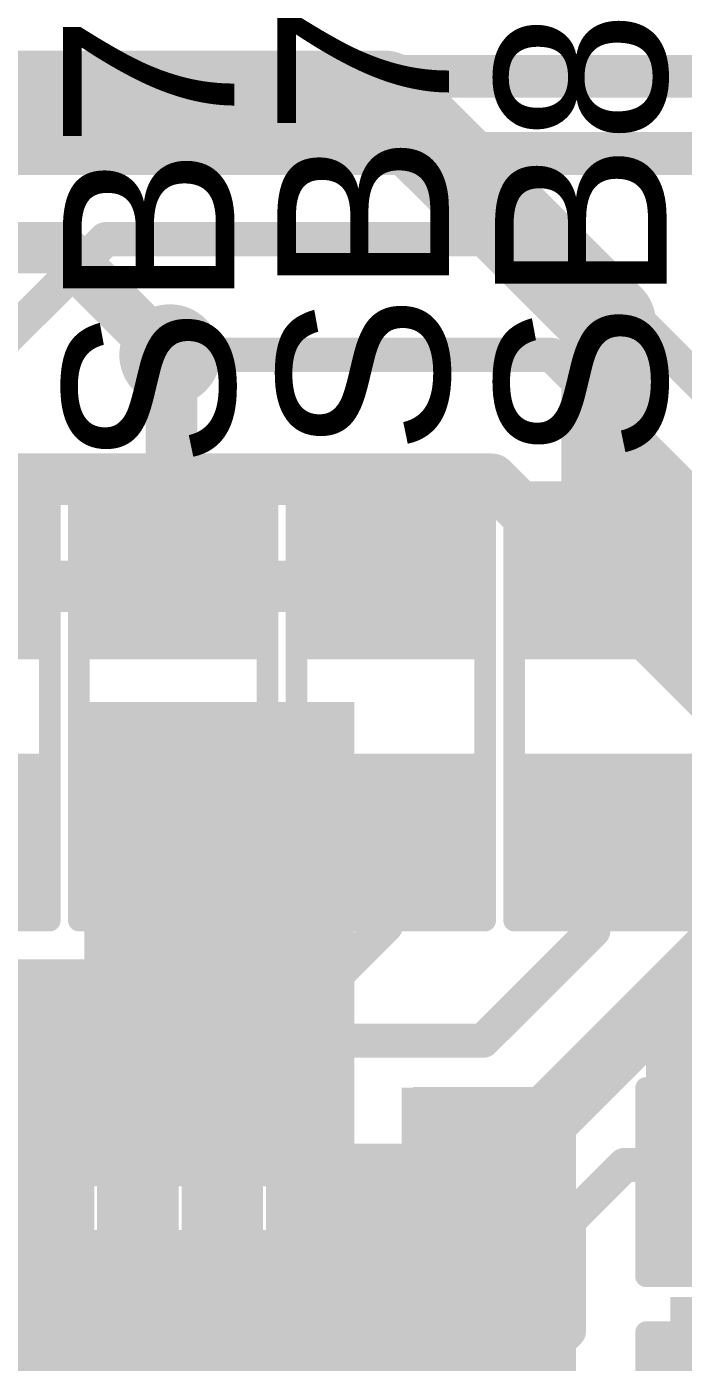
# Model space of a CAD drawing. Header units: millimetres. Extents: x -0.57 to 2.98, y -0.65 to 2.86.
# Drawn here: x 1.8056 to 1.9587, y 1.326 to 1.6376 of the extents above; entities that cross this region are included whole.
import ezdxf

# ---------------------------------------------------------------- set-up
doc = ezdxf.new("R2010")
doc.units = ezdxf.units.MM
doc.header["$MEASUREMENT"] = 0
for name, color, linetype in [('BottomLayer', 5, 'Continuous'), ('BottomPaste', 16, 'Continuous'), ('BottomSolder', 6, 'Continuous'), ('Mechanical2', 216, 'Continuous'), ('TopLayer', 1, 'Continuous'), ('TopOverlay', 2, 'Continuous'), ('TopPaste', 8, 'Continuous'), ('TopSolder', 216, 'Continuous'), ('ViaHoleLayer', 16, 'Continuous')]:
    doc.layers.add(name, color=color, linetype=linetype)
doc.styles.add('Arial', font='arial.ttf', dxfattribs={"height": 0.2})

# ---------------------------------------------------------------- blocks, each defined once
blk = doc.blocks.new('24_WQFN__4X4__92')
at = {"layer": 'TopLayer'}
for points in [[(-0.05472, 0.05906), (-0.05472, 0.09252), (-0.0437, 0.09252), (-0.0437, 0.05906)], [(-0.03504, 0.05906), (-0.03504, 0.09252), (-0.02402, 0.09252), (-0.02402, 0.05906)], [(-0.01535, 0.05906), (-0.01535, 0.09252), (-0.00433, 0.09252), (-0.00433, 0.05906)], [(0.00433, 0.05906), (0.00433, 0.09252), (0.01535, 0.09252), (0.01535, 0.05906)], [(0.02402, 0.05906), (0.02402, 0.09252), (0.03504, 0.09252), (0.03504, 0.05906)], [(0.0437, 0.05906), (0.0437, 0.09252), (0.05472, 0.09252), (0.05472, 0.05906)], [(-0.09449, 0.05472), (-0.06102, 0.05472), (-0.06102, 0.0437), (-0.09449, 0.0437)], [(-0.05315, 0.05315), (0.05315, 0.05315), (0.05315, -0.05315), (-0.05315, -0.05315)], [(0.06102, 0.05472), (0.09449, 0.05472), (0.09449, 0.0437), (0.06102, 0.0437)], [(-0.09449, 0.03504), (-0.06102, 0.03504), (-0.06102, 0.02402), (-0.09449, 0.02402)], [(0.06102, 0.03504), (0.09449, 0.03504), (0.09449, 0.02402), (0.06102, 0.02402)], [(-0.09449, 0.01535), (-0.06102, 0.01535), (-0.06102, 0.00433), (-0.09449, 0.00433)], [(0.06102, 0.01535), (0.09449, 0.01535), (0.09449, 0.00433), (0.06102, 0.00433)], [(-0.09449, -0.00433), (-0.06102, -0.00433), (-0.06102, -0.01535), (-0.09449, -0.01535)], [(0.06102, -0.00433), (0.09449, -0.00433), (0.09449, -0.01535), (0.06102, -0.01535)], [(-0.09449, -0.02402), (-0.06102, -0.02402), (-0.06102, -0.03504), (-0.09449, -0.03504)], [(0.06102, -0.02402), (0.09449, -0.02402), (0.09449, -0.03504), (0.06102, -0.03504)], [(-0.06102, -0.05472), (-0.09449, -0.05472), (-0.09449, -0.0437), (-0.06102, -0.0437)], [(0.06102, -0.0437), (0.09449, -0.0437), (0.09449, -0.05472), (0.06102, -0.05472)], [(-0.0437, -0.05906), (-0.0437, -0.09252), (-0.05472, -0.09252), (-0.05472, -0.05906)], [(-0.02402, -0.05906), (-0.02402, -0.09252), (-0.03504, -0.09252), (-0.03504, -0.05906)], [(-0.00433, -0.05906), (-0.00433, -0.09252), (-0.01535, -0.09252), (-0.01535, -0.05906)], [(0.01535, -0.05906), (0.01535, -0.09252), (0.00433, -0.09252), (0.00433, -0.05906)], [(0.03504, -0.05906), (0.03504, -0.09252), (0.02402, -0.09252), (0.02402, -0.05906)], [(0.05472, -0.05906), (0.05472, -0.09252), (0.0437, -0.09252), (0.0437, -0.05906)]]:
    blk.add_hatch(color=1, dxfattribs=at).paths.add_polyline_path(points)
at = {"layer": 'TopPaste'}
for points in [[(-0.05472, 0.05906), (-0.05472, 0.09252), (-0.0437, 0.09252), (-0.0437, 0.05906)], [(-0.03504, 0.05906), (-0.03504, 0.09252), (-0.02402, 0.09252), (-0.02402, 0.05906)], [(-0.01535, 0.05906), (-0.01535, 0.09252), (-0.00433, 0.09252), (-0.00433, 0.05906)], [(0.00433, 0.05906), (0.00433, 0.09252), (0.01535, 0.09252), (0.01535, 0.05906)], [(0.02402, 0.05906), (0.02402, 0.09252), (0.03504, 0.09252), (0.03504, 0.05906)], [(0.0437, 0.05906), (0.0437, 0.09252), (0.05472, 0.09252), (0.05472, 0.05906)], [(-0.09449, 0.05472), (-0.06102, 0.05472), (-0.06102, 0.0437), (-0.09449, 0.0437)], [(-0.05315, 0.05315), (0.05315, 0.05315), (0.05315, -0.05315), (-0.05315, -0.05315)], [(0.06102, 0.05472), (0.09449, 0.05472), (0.09449, 0.0437), (0.06102, 0.0437)], [(-0.09449, 0.03504), (-0.06102, 0.03504), (-0.06102, 0.02402), (-0.09449, 0.02402)], [(0.06102, 0.03504), (0.09449, 0.03504), (0.09449, 0.02402), (0.06102, 0.02402)], [(-0.09449, 0.01535), (-0.06102, 0.01535), (-0.06102, 0.00433), (-0.09449, 0.00433)], [(0.06102, 0.01535), (0.09449, 0.01535), (0.09449, 0.00433), (0.06102, 0.00433)], [(-0.09449, -0.00433), (-0.06102, -0.00433), (-0.06102, -0.01535), (-0.09449, -0.01535)], [(0.06102, -0.00433), (0.09449, -0.00433), (0.09449, -0.01535), (0.06102, -0.01535)], [(-0.09449, -0.02402), (-0.06102, -0.02402), (-0.06102, -0.03504), (-0.09449, -0.03504)], [(0.06102, -0.02402), (0.09449, -0.02402), (0.09449, -0.03504), (0.06102, -0.03504)], [(-0.06102, -0.05472), (-0.09449, -0.05472), (-0.09449, -0.0437), (-0.06102, -0.0437)], [(0.06102, -0.0437), (0.09449, -0.0437), (0.09449, -0.05472), (0.06102, -0.05472)], [(-0.0437, -0.05906), (-0.0437, -0.09252), (-0.05472, -0.09252), (-0.05472, -0.05906)], [(-0.02402, -0.05906), (-0.02402, -0.09252), (-0.03504, -0.09252), (-0.03504, -0.05906)], [(-0.00433, -0.05906), (-0.00433, -0.09252), (-0.01535, -0.09252), (-0.01535, -0.05906)], [(0.01535, -0.05906), (0.01535, -0.09252), (0.00433, -0.09252), (0.00433, -0.05906)], [(0.03504, -0.05906), (0.03504, -0.09252), (0.02402, -0.09252), (0.02402, -0.05906)], [(0.05472, -0.05906), (0.05472, -0.09252), (0.0437, -0.09252), (0.0437, -0.05906)]]:
    blk.add_hatch(color=8, dxfattribs=at).paths.add_polyline_path(points)
at = {"layer": 'TopSolder'}
for points in [[(-0.05872, 0.05506), (-0.05872, 0.09652), (-0.0397, 0.09652), (-0.0397, 0.05506)], [(-0.03904, 0.05506), (-0.03904, 0.09652), (-0.02002, 0.09652), (-0.02002, 0.05506)], [(-0.01935, 0.05506), (-0.01935, 0.09652), (-0.00033, 0.09652), (-0.00033, 0.05506)], [(0.00033, 0.05506), (0.00033, 0.09652), (0.01935, 0.09652), (0.01935, 0.05506)], [(0.02002, 0.05506), (0.02002, 0.09652), (0.03904, 0.09652), (0.03904, 0.05506)], [(0.0397, 0.05506), (0.0397, 0.09652), (0.05872, 0.09652), (0.05872, 0.05506)], [(-0.09849, 0.05872), (-0.05702, 0.05872), (-0.05702, 0.0397), (-0.09849, 0.0397)], [(-0.05715, 0.05715), (0.05715, 0.05715), (0.05715, -0.05715), (-0.05715, -0.05715)], [(0.05702, 0.05872), (0.09849, 0.05872), (0.09849, 0.0397), (0.05702, 0.0397)], [(-0.09849, 0.03904), (-0.05702, 0.03904), (-0.05702, 0.02002), (-0.09849, 0.02002)], [(0.05702, 0.03904), (0.09849, 0.03904), (0.09849, 0.02002), (0.05702, 0.02002)], [(-0.09849, 0.01935), (-0.05702, 0.01935), (-0.05702, 0.00033), (-0.09849, 0.00033)], [(0.05702, 0.01935), (0.09849, 0.01935), (0.09849, 0.00033), (0.05702, 0.00033)], [(-0.09849, -0.00033), (-0.05702, -0.00033), (-0.05702, -0.01935), (-0.09849, -0.01935)], [(0.05702, -0.00033), (0.09849, -0.00033), (0.09849, -0.01935), (0.05702, -0.01935)], [(-0.09849, -0.02002), (-0.05702, -0.02002), (-0.05702, -0.03904), (-0.09849, -0.03904)], [(0.05702, -0.02002), (0.09849, -0.02002), (0.09849, -0.03904), (0.05702, -0.03904)], [(-0.05702, -0.05872), (-0.09849, -0.05872), (-0.09849, -0.0397), (-0.05702, -0.0397)], [(0.05702, -0.0397), (0.09849, -0.0397), (0.09849, -0.05872), (0.05702, -0.05872)], [(-0.0397, -0.05506), (-0.0397, -0.09652), (-0.05872, -0.09652), (-0.05872, -0.05506)], [(-0.02002, -0.05506), (-0.02002, -0.09652), (-0.03904, -0.09652), (-0.03904, -0.05506)], [(-0.00033, -0.05506), (-0.00033, -0.09652), (-0.01935, -0.09652), (-0.01935, -0.05506)], [(0.01935, -0.05506), (0.01935, -0.09652), (0.00033, -0.09652), (0.00033, -0.05506)], [(0.03904, -0.05506), (0.03904, -0.09652), (0.02002, -0.09652), (0.02002, -0.05506)], [(0.05872, -0.05506), (0.05872, -0.09652), (0.0397, -0.09652), (0.0397, -0.05506)]]:
    blk.add_hatch(color=216, dxfattribs=at).paths.add_polyline_path(points)
at = {"layer": 'TopOverlay', "const_width": 0.005}
for points in [[(-0.081, 0.063), (-0.081, 0.081)], [(-0.081, 0.081), (-0.062, 0.081)], [(0.062, 0.081), (0.081, 0.081)], [(0.081, 0.063), (0.081, 0.081)], [(-0.106, 0.05457), (-0.101, 0.04957)], [(-0.106, 0.04457), (-0.106, 0.05457)], [(-0.106, 0.04457), (-0.101, 0.04957)], [(-0.081, -0.081), (-0.081, -0.063)], [(0.081, -0.081), (0.081, -0.063)], [(-0.081, -0.081), (-0.062, -0.081)], [(0.062, -0.081), (0.081, -0.081)]]:
    blk.add_lwpolyline(points, dxfattribs=at)
at = {"layer": 'TopOverlay', "const_width": 0.0025}
for points in [[(-0.08225, 0.081, 1), (-0.07975, 0.081, 1)], [(-0.08225, 0.081, 1), (-0.07975, 0.081, 1)], [(-0.06325, 0.081, 1), (-0.06075, 0.081, 1)], [(0.06075, 0.081, 1), (0.06325, 0.081, 1)], [(0.07975, 0.081, 1), (0.08225, 0.081, 1)], [(0.07975, 0.081, 1), (0.08225, 0.081, 1)], [(-0.08225, 0.063, 1), (-0.07975, 0.063, 1)], [(0.07975, 0.063, 1), (0.08225, 0.063, 1)], [(-0.10725, 0.05457, 1), (-0.10475, 0.05457, 1)], [(-0.10725, 0.05457, 1), (-0.10475, 0.05457, 1)], [(-0.10225, 0.04957, 1), (-0.09975, 0.04957, 1)], [(-0.10225, 0.04957, 1), (-0.09975, 0.04957, 1)], [(-0.10725, 0.04457, 1), (-0.10475, 0.04457, 1)], [(-0.10725, 0.04457, 1), (-0.10475, 0.04457, 1)], [(-0.08225, -0.063, 1), (-0.07975, -0.063, 1)], [(0.07975, -0.063, 1), (0.08225, -0.063, 1)], [(-0.08225, -0.081, 1), (-0.07975, -0.081, 1)], [(-0.08225, -0.081, 1), (-0.07975, -0.081, 1)], [(-0.06325, -0.081, 1), (-0.06075, -0.081, 1)], [(0.06075, -0.081, 1), (0.06325, -0.081, 1)], [(0.07975, -0.081, 1), (0.08225, -0.081, 1)], [(0.07975, -0.081, 1), (0.08225, -0.081, 1)]]:
    blk.add_lwpolyline(points, format="xyb", close=True, dxfattribs=at)
blk = doc.blocks.new('SOLDER_BRIDGE_121')
at = {"layer": 'TopLayer'}
for points in [[(-0.045, -0.0175), (-0.045, 0.0175), (-0.015, 0.0175), (-0.015, -0.0175)], [(0.015, -0.0175), (0.015, 0.0175), (0.045, 0.0175), (0.045, -0.0175)]]:
    blk.add_hatch(color=1, dxfattribs=at).paths.add_polyline_path(points)
at = {"layer": 'TopPaste'}
for points in [[(-0.045, -0.0175), (-0.045, 0.0175), (-0.015, 0.0175), (-0.015, -0.0175)], [(0.015, -0.0175), (0.015, 0.0175), (0.045, 0.0175), (0.045, -0.0175)]]:
    blk.add_hatch(color=8, dxfattribs=at).paths.add_polyline_path(points)
at = {"layer": 'TopSolder'}
for points in [[(-0.049, -0.0215), (-0.049, 0.0215), (-0.011, 0.0215), (-0.011, -0.0215)], [(0.011, -0.0215), (0.011, 0.0215), (0.049, 0.0215), (0.049, -0.0215)]]:
    blk.add_hatch(color=216, dxfattribs=at).paths.add_polyline_path(points)
at = {"layer": 'TopOverlay', "const_width": 0.005}
for points in [[(-0.05, 0.022), (-0.05, -0.022)], [(0.05, 0.022), (-0.05, 0.022)], [(0.05, 0.022), (0.05, -0.022)], [(0.05, -0.022), (-0.05, -0.022)]]:
    blk.add_lwpolyline(points, dxfattribs=at)
at = {"layer": 'TopOverlay', "const_width": 0.0025}
for points in [[(-0.05125, 0.022, 1), (-0.04875, 0.022, 1)], [(-0.05125, 0.022, 1), (-0.04875, 0.022, 1)], [(0.04875, 0.022, 1), (0.05125, 0.022, 1)], [(0.04875, 0.022, 1), (0.05125, 0.022, 1)], [(-0.05125, -0.022, 1), (-0.04875, -0.022, 1)], [(-0.05125, -0.022, 1), (-0.04875, -0.022, 1)], [(0.04875, -0.022, 1), (0.05125, -0.022, 1)], [(0.04875, -0.022, 1), (0.05125, -0.022, 1)]]:
    blk.add_lwpolyline(points, format="xyb", close=True, dxfattribs=at)
blk = doc.blocks.new('SOLDER_BRIDGE_122')
at = {"layer": 'TopLayer'}
for points in [[(-0.045, -0.0175), (-0.045, 0.0175), (-0.015, 0.0175), (-0.015, -0.0175)], [(0.015, -0.0175), (0.015, 0.0175), (0.045, 0.0175), (0.045, -0.0175)]]:
    blk.add_hatch(color=1, dxfattribs=at).paths.add_polyline_path(points)
at = {"layer": 'TopPaste'}
for points in [[(-0.045, -0.0175), (-0.045, 0.0175), (-0.015, 0.0175), (-0.015, -0.0175)], [(0.015, -0.0175), (0.015, 0.0175), (0.045, 0.0175), (0.045, -0.0175)]]:
    blk.add_hatch(color=8, dxfattribs=at).paths.add_polyline_path(points)
at = {"layer": 'TopSolder'}
for points in [[(-0.049, -0.0215), (-0.049, 0.0215), (-0.011, 0.0215), (-0.011, -0.0215)], [(0.011, -0.0215), (0.011, 0.0215), (0.049, 0.0215), (0.049, -0.0215)]]:
    blk.add_hatch(color=216, dxfattribs=at).paths.add_polyline_path(points)
at = {"layer": 'TopOverlay', "const_width": 0.005}
for points in [[(-0.05, 0.022), (-0.05, -0.022)], [(0.05, 0.022), (-0.05, 0.022)], [(0.05, 0.022), (0.05, -0.022)], [(0.05, -0.022), (-0.05, -0.022)]]:
    blk.add_lwpolyline(points, dxfattribs=at)
at = {"layer": 'TopOverlay', "const_width": 0.0025}
for points in [[(-0.05125, 0.022, 1), (-0.04875, 0.022, 1)], [(-0.05125, 0.022, 1), (-0.04875, 0.022, 1)], [(0.04875, 0.022, 1), (0.05125, 0.022, 1)], [(0.04875, 0.022, 1), (0.05125, 0.022, 1)], [(-0.05125, -0.022, 1), (-0.04875, -0.022, 1)], [(-0.05125, -0.022, 1), (-0.04875, -0.022, 1)], [(0.04875, -0.022, 1), (0.05125, -0.022, 1)], [(0.04875, -0.022, 1), (0.05125, -0.022, 1)]]:
    blk.add_lwpolyline(points, format="xyb", close=True, dxfattribs=at)
blk = doc.blocks.new('SOLDER_BRIDGE_123')
at = {"layer": 'TopLayer'}
for points in [[(-0.045, -0.0175), (-0.045, 0.0175), (-0.015, 0.0175), (-0.015, -0.0175)], [(0.015, -0.0175), (0.015, 0.0175), (0.045, 0.0175), (0.045, -0.0175)]]:
    blk.add_hatch(color=1, dxfattribs=at).paths.add_polyline_path(points)
at = {"layer": 'TopPaste'}
for points in [[(-0.045, -0.0175), (-0.045, 0.0175), (-0.015, 0.0175), (-0.015, -0.0175)], [(0.015, -0.0175), (0.015, 0.0175), (0.045, 0.0175), (0.045, -0.0175)]]:
    blk.add_hatch(color=8, dxfattribs=at).paths.add_polyline_path(points)
at = {"layer": 'TopSolder'}
for points in [[(-0.049, -0.0215), (-0.049, 0.0215), (-0.011, 0.0215), (-0.011, -0.0215)], [(0.011, -0.0215), (0.011, 0.0215), (0.049, 0.0215), (0.049, -0.0215)]]:
    blk.add_hatch(color=216, dxfattribs=at).paths.add_polyline_path(points)
at = {"layer": 'TopOverlay', "const_width": 0.005}
for points in [[(-0.05, -0.022), (-0.05, 0.022)], [(0.05, 0.022), (-0.05, 0.022)], [(0.05, -0.022), (0.05, 0.022)], [(0.05, -0.022), (-0.05, -0.022)]]:
    blk.add_lwpolyline(points, dxfattribs=at)
at = {"layer": 'TopOverlay', "const_width": 0.0025}
for points in [[(-0.05125, 0.022, 1), (-0.04875, 0.022, 1)], [(-0.05125, 0.022, 1), (-0.04875, 0.022, 1)], [(0.04875, 0.022, 1), (0.05125, 0.022, 1)], [(0.04875, 0.022, 1), (0.05125, 0.022, 1)], [(-0.05125, -0.022, 1), (-0.04875, -0.022, 1)], [(-0.05125, -0.022, 1), (-0.04875, -0.022, 1)], [(0.04875, -0.022, 1), (0.05125, -0.022, 1)], [(0.04875, -0.022, 1), (0.05125, -0.022, 1)]]:
    blk.add_lwpolyline(points, format="xyb", close=True, dxfattribs=at)
blk = doc.blocks.new('SOLDER_BRIDGE_124')
at = {"layer": 'TopLayer'}
for points in [[(-0.045, -0.0175), (-0.045, 0.0175), (-0.015, 0.0175), (-0.015, -0.0175)], [(0.015, -0.0175), (0.015, 0.0175), (0.045, 0.0175), (0.045, -0.0175)]]:
    blk.add_hatch(color=1, dxfattribs=at).paths.add_polyline_path(points)
at = {"layer": 'TopPaste'}
for points in [[(-0.045, -0.0175), (-0.045, 0.0175), (-0.015, 0.0175), (-0.015, -0.0175)], [(0.015, -0.0175), (0.015, 0.0175), (0.045, 0.0175), (0.045, -0.0175)]]:
    blk.add_hatch(color=8, dxfattribs=at).paths.add_polyline_path(points)
at = {"layer": 'TopSolder'}
for points in [[(-0.049, -0.0215), (-0.049, 0.0215), (-0.011, 0.0215), (-0.011, -0.0215)], [(0.011, -0.0215), (0.011, 0.0215), (0.049, 0.0215), (0.049, -0.0215)]]:
    blk.add_hatch(color=216, dxfattribs=at).paths.add_polyline_path(points)
at = {"layer": 'TopOverlay', "const_width": 0.005}
for points in [[(-0.05, 0.022), (-0.05, -0.022)], [(-0.05, 0.022), (0.05, 0.022)], [(0.05, 0.022), (0.05, -0.022)], [(-0.05, -0.022), (0.05, -0.022)]]:
    blk.add_lwpolyline(points, dxfattribs=at)
at = {"layer": 'TopOverlay', "const_width": 0.0025}
for points in [[(-0.05125, 0.022, 1), (-0.04875, 0.022, 1)], [(-0.05125, 0.022, 1), (-0.04875, 0.022, 1)], [(0.04875, 0.022, 1), (0.05125, 0.022, 1)], [(0.04875, 0.022, 1), (0.05125, 0.022, 1)], [(-0.05125, -0.022, 1), (-0.04875, -0.022, 1)], [(-0.05125, -0.022, 1), (-0.04875, -0.022, 1)], [(0.04875, -0.022, 1), (0.05125, -0.022, 1)], [(0.04875, -0.022, 1), (0.05125, -0.022, 1)]]:
    blk.add_lwpolyline(points, format="xyb", close=True, dxfattribs=at)
blk = doc.blocks.new('SOLDER_BRIDGE_125')
at = {"layer": 'TopLayer'}
for points in [[(-0.045, -0.0175), (-0.045, 0.0175), (-0.015, 0.0175), (-0.015, -0.0175)], [(0.015, -0.0175), (0.015, 0.0175), (0.045, 0.0175), (0.045, -0.0175)]]:
    blk.add_hatch(color=1, dxfattribs=at).paths.add_polyline_path(points)
at = {"layer": 'TopPaste'}
for points in [[(-0.045, -0.0175), (-0.045, 0.0175), (-0.015, 0.0175), (-0.015, -0.0175)], [(0.015, -0.0175), (0.015, 0.0175), (0.045, 0.0175), (0.045, -0.0175)]]:
    blk.add_hatch(color=8, dxfattribs=at).paths.add_polyline_path(points)
at = {"layer": 'TopSolder'}
for points in [[(-0.049, -0.0215), (-0.049, 0.0215), (-0.011, 0.0215), (-0.011, -0.0215)], [(0.011, -0.0215), (0.011, 0.0215), (0.049, 0.0215), (0.049, -0.0215)]]:
    blk.add_hatch(color=216, dxfattribs=at).paths.add_polyline_path(points)
at = {"layer": 'TopOverlay', "const_width": 0.005}
for points in [[(-0.05, 0.022), (-0.05, -0.022)], [(-0.05, 0.022), (0.05, 0.022)], [(0.05, 0.022), (0.05, -0.022)], [(-0.05, -0.022), (0.05, -0.022)]]:
    blk.add_lwpolyline(points, dxfattribs=at)
at = {"layer": 'TopOverlay', "const_width": 0.0025}
for points in [[(-0.05125, 0.022, 1), (-0.04875, 0.022, 1)], [(-0.05125, 0.022, 1), (-0.04875, 0.022, 1)], [(0.04875, 0.022, 1), (0.05125, 0.022, 1)], [(0.04875, 0.022, 1), (0.05125, 0.022, 1)], [(-0.05125, -0.022, 1), (-0.04875, -0.022, 1)], [(-0.05125, -0.022, 1), (-0.04875, -0.022, 1)], [(0.04875, -0.022, 1), (0.05125, -0.022, 1)], [(0.04875, -0.022, 1), (0.05125, -0.022, 1)]]:
    blk.add_lwpolyline(points, format="xyb", close=True, dxfattribs=at)
blk = doc.blocks.new('SOLDER_BRIDGE_126')
at = {"layer": 'TopLayer'}
for points in [[(-0.045, -0.0175), (-0.045, 0.0175), (-0.015, 0.0175), (-0.015, -0.0175)], [(0.015, -0.0175), (0.015, 0.0175), (0.045, 0.0175), (0.045, -0.0175)]]:
    blk.add_hatch(color=1, dxfattribs=at).paths.add_polyline_path(points)
at = {"layer": 'TopPaste'}
for points in [[(-0.045, -0.0175), (-0.045, 0.0175), (-0.015, 0.0175), (-0.015, -0.0175)], [(0.015, -0.0175), (0.015, 0.0175), (0.045, 0.0175), (0.045, -0.0175)]]:
    blk.add_hatch(color=8, dxfattribs=at).paths.add_polyline_path(points)
at = {"layer": 'TopSolder'}
for points in [[(-0.049, -0.0215), (-0.049, 0.0215), (-0.011, 0.0215), (-0.011, -0.0215)], [(0.011, -0.0215), (0.011, 0.0215), (0.049, 0.0215), (0.049, -0.0215)]]:
    blk.add_hatch(color=216, dxfattribs=at).paths.add_polyline_path(points)
at = {"layer": 'TopOverlay', "const_width": 0.005}
for points in [[(-0.05, -0.022), (-0.05, 0.022)], [(0.05, 0.022), (-0.05, 0.022)], [(0.05, -0.022), (0.05, 0.022)], [(0.05, -0.022), (-0.05, -0.022)]]:
    blk.add_lwpolyline(points, dxfattribs=at)
at = {"layer": 'TopOverlay', "const_width": 0.0025}
for points in [[(-0.05125, 0.022, 1), (-0.04875, 0.022, 1)], [(-0.05125, 0.022, 1), (-0.04875, 0.022, 1)], [(0.04875, 0.022, 1), (0.05125, 0.022, 1)], [(0.04875, 0.022, 1), (0.05125, 0.022, 1)], [(-0.05125, -0.022, 1), (-0.04875, -0.022, 1)], [(-0.05125, -0.022, 1), (-0.04875, -0.022, 1)], [(0.04875, -0.022, 1), (0.05125, -0.022, 1)], [(0.04875, -0.022, 1), (0.05125, -0.022, 1)]]:
    blk.add_lwpolyline(points, format="xyb", close=True, dxfattribs=at)
blk = doc.blocks.new('RES_0603_B_154')
at = {"layer": 'BottomLayer'}
for points in [[(-0.045, -0.0175), (-0.045, 0.0175), (-0.015, 0.0175), (-0.015, -0.0175)], [(0.015, -0.0175), (0.015, 0.0175), (0.045, 0.0175), (0.045, -0.0175)]]:
    blk.add_hatch(color=5, dxfattribs=at).paths.add_polyline_path(points)
at = {"layer": 'BottomPaste'}
for points in [[(-0.045, -0.0175), (-0.045, 0.0175), (-0.015, 0.0175), (-0.015, -0.0175)], [(0.015, -0.0175), (0.015, 0.0175), (0.045, 0.0175), (0.045, -0.0175)]]:
    blk.add_hatch(color=16, dxfattribs=at).paths.add_polyline_path(points)
at = {"layer": 'BottomSolder'}
for points in [[(-0.049, -0.0215), (-0.049, 0.0215), (-0.011, 0.0215), (-0.011, -0.0215)], [(0.011, -0.0215), (0.011, 0.0215), (0.049, 0.0215), (0.049, -0.0215)]]:
    blk.add_hatch(color=6, dxfattribs=at).paths.add_polyline_path(points)
blk = doc.blocks.new('RES_0603_B_155')
at = {"layer": 'BottomLayer'}
for points in [[(-0.045, -0.0175), (-0.045, 0.0175), (-0.015, 0.0175), (-0.015, -0.0175)], [(0.015, -0.0175), (0.015, 0.0175), (0.045, 0.0175), (0.045, -0.0175)]]:
    blk.add_hatch(color=5, dxfattribs=at).paths.add_polyline_path(points)
at = {"layer": 'BottomPaste'}
for points in [[(-0.045, -0.0175), (-0.045, 0.0175), (-0.015, 0.0175), (-0.015, -0.0175)], [(0.015, -0.0175), (0.015, 0.0175), (0.045, 0.0175), (0.045, -0.0175)]]:
    blk.add_hatch(color=16, dxfattribs=at).paths.add_polyline_path(points)
at = {"layer": 'BottomSolder'}
for points in [[(-0.049, -0.0215), (-0.049, 0.0215), (-0.011, 0.0215), (-0.011, -0.0215)], [(0.011, -0.0215), (0.011, 0.0215), (0.049, 0.0215), (0.049, -0.0215)]]:
    blk.add_hatch(color=6, dxfattribs=at).paths.add_polyline_path(points)
blk = doc.blocks.new('CAP_0603_B_194')
at = {"layer": 'BottomLayer'}
for points in [[(-0.045, -0.0175), (-0.045, 0.0175), (-0.015, 0.0175), (-0.015, -0.0175)], [(0.015, -0.0175), (0.015, 0.0175), (0.045, 0.0175), (0.045, -0.0175)]]:
    blk.add_hatch(color=5, dxfattribs=at).paths.add_polyline_path(points)
at = {"layer": 'BottomPaste'}
for points in [[(-0.045, -0.0175), (-0.045, 0.0175), (-0.015, 0.0175), (-0.015, -0.0175)], [(0.015, -0.0175), (0.015, 0.0175), (0.045, 0.0175), (0.045, -0.0175)]]:
    blk.add_hatch(color=16, dxfattribs=at).paths.add_polyline_path(points)
at = {"layer": 'BottomSolder'}
for points in [[(-0.04736, -0.01986), (-0.04736, 0.01986), (-0.01264, 0.01986), (-0.01264, -0.01986)], [(0.01264, -0.01986), (0.01264, 0.01986), (0.04736, 0.01986), (0.04736, -0.01986)]]:
    blk.add_hatch(color=6, dxfattribs=at).paths.add_polyline_path(points)
blk = doc.blocks.new('CAP_0402_B_199')
at = {"layer": 'BottomLayer'}
for points in [[(-0.0095, 0.0125), (-0.0095, -0.0125), (-0.0275, -0.0125), (-0.0275, 0.0125)], [(0.0275, 0.0125), (0.0275, -0.0125), (0.0095, -0.0125), (0.0095, 0.0125)]]:
    blk.add_hatch(color=5, dxfattribs=at).paths.add_polyline_path(points)
at = {"layer": 'BottomPaste'}
for points in [[(-0.0095, 0.0125), (-0.0095, -0.0125), (-0.0275, -0.0125), (-0.0275, 0.0125)], [(0.0275, 0.0125), (0.0275, -0.0125), (0.0095, -0.0125), (0.0095, 0.0125)]]:
    blk.add_hatch(color=16, dxfattribs=at).paths.add_polyline_path(points)
at = {"layer": 'BottomSolder'}
for points in [[(-0.00714, 0.01486), (-0.00714, -0.01486), (-0.02986, -0.01486), (-0.02986, 0.01486)], [(0.02986, 0.01486), (0.02986, -0.01486), (0.00714, -0.01486), (0.00714, 0.01486)]]:
    blk.add_hatch(color=6, dxfattribs=at).paths.add_polyline_path(points)
blk = doc.blocks.new('CAP_0402_B_202')
at = {"layer": 'BottomLayer'}
for points in [[(-0.0095, 0.0125), (-0.0095, -0.0125), (-0.0275, -0.0125), (-0.0275, 0.0125)], [(0.0275, 0.0125), (0.0275, -0.0125), (0.0095, -0.0125), (0.0095, 0.0125)]]:
    blk.add_hatch(color=5, dxfattribs=at).paths.add_polyline_path(points)
at = {"layer": 'BottomPaste'}
for points in [[(-0.0095, 0.0125), (-0.0095, -0.0125), (-0.0275, -0.0125), (-0.0275, 0.0125)], [(0.0275, 0.0125), (0.0275, -0.0125), (0.0095, -0.0125), (0.0095, 0.0125)]]:
    blk.add_hatch(color=16, dxfattribs=at).paths.add_polyline_path(points)
at = {"layer": 'BottomSolder'}
for points in [[(-0.00714, 0.01486), (-0.00714, -0.01486), (-0.02986, -0.01486), (-0.02986, 0.01486)], [(0.02986, 0.01486), (0.02986, -0.01486), (0.00714, -0.01486), (0.00714, 0.01486)]]:
    blk.add_hatch(color=6, dxfattribs=at).paths.add_polyline_path(points)

msp = doc.modelspace()

# ---------------------------------------------------------------- hatches: boundary and pattern name
at = {"layer": 'BottomLayer'}
h = msp.add_hatch(color=5, dxfattribs=at)
edge = h.paths.add_edge_path()
edge.add_arc((1.839, 1.561), 0.01181, 0, 360)
h = msp.add_hatch(color=5, dxfattribs=at)
edge = h.paths.add_edge_path()
edge.add_arc((1.89, 1.507), 0.01181, 0, 360)
for points in [[(1.819, 1.392), (1.882, 1.392), (1.882, 1.48), (1.819, 1.48)], [(1.667, 1.367), (1.882, 1.367), (1.882, 1.42), (1.667, 1.42)], [(1.95, 1.34766), (2.014, 1.34766), (2.014, 1.412), (1.95, 1.412)], [(1.893, 1.301), (1.932, 1.301), (1.932, 1.39), (1.893, 1.39)], [(1.71619, 1.325), (1.90069, 1.325), (1.90069, 1.35685), (1.71619, 1.35685)]]:
    msp.add_hatch(color=5, dxfattribs=at).paths.add_polyline_path(points)
h = msp.add_hatch(color=5, dxfattribs=at)
edge = h.paths.add_edge_path()
edge.add_arc((1.906, 1.362), 0.01181, 0, 360)
at = {"layer": 'BottomSolder'}
h = msp.add_hatch(color=6, dxfattribs=at)
edge = h.paths.add_edge_path()
edge.add_arc((1.839, 1.561), 0.00791, 0, 360)
h = msp.add_hatch(color=6, dxfattribs=at)
edge = h.paths.add_edge_path()
edge.add_arc((1.89, 1.507), 0.00791, 0, 360)
h = msp.add_hatch(color=6, dxfattribs=at)
edge = h.paths.add_edge_path()
edge.add_arc((1.906, 1.362), 0.00791, 0, 360)
at = {"layer": 'TopLayer'}
h = msp.add_hatch(color=1, dxfattribs=at)
edge = h.paths.add_edge_path()
edge.add_arc((1.839, 1.561), 0.01181, 0, 360)
h = msp.add_hatch(color=1, dxfattribs=at)
edge = h.paths.add_edge_path()
edge.add_arc((1.89, 1.507), 0.01181, 0, 360)
msp.add_hatch(color=1, dxfattribs=at).paths.add_polyline_path([(1.865, 1.348), (1.918, 1.348), (1.918, 1.377), (1.865, 1.377)])
h = msp.add_hatch(color=1, dxfattribs=at)
edge = h.paths.add_edge_path()
edge.add_arc((1.906, 1.362), 0.01181, 0, 360)
at = {"layer": 'TopSolder'}
h = msp.add_hatch(color=216, dxfattribs=at)
edge = h.paths.add_edge_path()
edge.add_arc((1.839, 1.561), 0.00791, 0, 360)
h = msp.add_hatch(color=216, dxfattribs=at)
edge = h.paths.add_edge_path()
edge.add_arc((1.89, 1.507), 0.00791, 0, 360)
h = msp.add_hatch(color=216, dxfattribs=at)
edge = h.paths.add_edge_path()
edge.add_arc((1.906, 1.362), 0.00791, 0, 360)
at = {"layer": 'ViaHoleLayer'}
h = msp.add_hatch(color=16, dxfattribs=at)
edge = h.paths.add_edge_path()
edge.add_arc((1.839, 1.561), 0.00591, 0, 360)
h = msp.add_hatch(color=16, dxfattribs=at)
edge = h.paths.add_edge_path()
edge.add_arc((1.89, 1.507), 0.00591, 0, 360)
h = msp.add_hatch(color=16, dxfattribs=at)
edge = h.paths.add_edge_path()
edge.add_arc((1.906, 1.362), 0.00591, 0, 360)

# ---------------------------------------------------------------- linework, layer by layer
at = {"layer": 'BottomLayer'}
for points, const_width in [([(1.725, 1.626), (1.98746, 1.626)], 0.01), ([(1.73528, 1.608), (1.98, 1.608)], 0.01), ([(1.793, 1.557), (1.824, 1.588)], 0.008), ([(1.824, 1.588), (1.929, 1.588)], 0.008), ([(1.929, 1.588), (2.041, 1.476)], 0.008), ([(1.839, 1.561), (1.928, 1.561)], 0.008), ([(1.928, 1.561), (2.026, 1.463)], 0.008), ([(1.693, 1.532), (1.914, 1.532)], 0.012), ([(1.914, 1.532), (2.00169, 1.44431)], 0.012), ([(1.718, 1.507), (1.89, 1.507)], 0.012)]:
    msp.add_lwpolyline(points, dxfattribs=dict(at, const_width=const_width))
for points, const_width in [([(1.822, 1.588, 1), (1.826, 1.588, 1)], 0.004), ([(1.822, 1.588, 1), (1.826, 1.588, 1)], 0.004), ([(1.927, 1.588, 1), (1.931, 1.588, 1)], 0.004), ([(1.927, 1.588, 1), (1.931, 1.588, 1)], 0.004), ([(1.837, 1.561, 1), (1.841, 1.561, 1)], 0.004), ([(1.926, 1.561, 1), (1.93, 1.561, 1)], 0.004), ([(1.926, 1.561, 1), (1.93, 1.561, 1)], 0.004), ([(1.911, 1.532, 1), (1.917, 1.532, 1)], 0.006), ([(1.911, 1.532, 1), (1.917, 1.532, 1)], 0.006), ([(1.887, 1.507, 1), (1.893, 1.507, 1)], 0.006)]:
    msp.add_lwpolyline(points, format="xyb", close=True, dxfattribs=dict(at, const_width=const_width))
at = {"layer": 'Mechanical2', "const_width": 0.01}
msp.add_lwpolyline([(1.75783, 2.80917, -6.230382), (0.64896, 2.81029)], format="xyb", dxfattribs=at)
at = {"layer": 'TopLayer'}
for points, const_width in [([(1.459, 1.621), (1.889, 1.621)], 0.022), ([(1.889, 1.621), (1.94125, 1.56875)], 0.022), ([(1.437, 1.586), (1.81336, 1.586)], 0.012), ([(1.81336, 1.586), (1.83836, 1.561)], 0.012), ([(1.94125, 1.509), (1.94125, 1.56875)], 0.022), ([(1.83836, 1.561), (1.839, 1.561)], 0.012), ([(1.839, 1.561), (1.83937, 1.56062)], 0.012), ([(1.83937, 1.50937), (1.83937, 1.56062)], 0.012), ([(1.89, 1.5085), (1.8905, 1.509)], 0.022), ([(1.89, 1.507), (1.89, 1.5085)], 0.022), ([(1.83937, 1.50937), (1.83975, 1.509)], 0.012), ([(1.8415, 1.4245), (1.8415, 1.449)], 0.008), ([(1.88933, 1.44783), (1.8905, 1.449)], 0.008), ([(1.93769, 1.44544), (1.94125, 1.449)], 0.008), ([(1.88933, 1.42783), (1.88933, 1.44783)], 0.008), ([(1.93769, 1.42669), (1.93769, 1.44544)], 0.008), ([(1.906, 1.362), (1.978, 1.434)], 0.015), ([(1.8785, 1.417), (1.88933, 1.42783)], 0.008), ([(1.912, 1.401), (1.93769, 1.42669)], 0.008), ([(1.81185, 1.39485), (1.8415, 1.4245)], 0.008), ([(1.83153, 1.39153), (1.857, 1.417)], 0.008), ([(1.857, 1.417), (1.8785, 1.417)], 0.008), ([(1.85122, 1.38922), (1.863, 1.401)], 0.008), ([(1.863, 1.401), (1.912, 1.401)], 0.008), ([(1.81185, 1.35685), (1.81185, 1.39485)], 0.008), ([(1.83153, 1.35685), (1.83153, 1.39153)], 0.008), ([(1.85122, 1.35685), (1.85122, 1.38922)], 0.008), ([(1.932, 1.359), (1.945, 1.372)], 0.008), ([(1.945, 1.372), (1.966, 1.372)], 0.008), ([(1.8709, 1.36049), (1.87242, 1.362)], 0.008), ([(1.87242, 1.362), (1.906, 1.362)], 0.008), ([(1.8709, 1.35685), (1.8709, 1.36049)], 0.008), ([(1.932, 1.3332), (1.932, 1.359)], 0.008), ([(1.92907, 1.33027), (1.932, 1.3332)], 0.008), ([(1.89945, 1.33027), (1.92907, 1.33027)], 0.008)]:
    msp.add_lwpolyline(points, dxfattribs=dict(at, const_width=const_width))
for points, const_width in [([(1.8835, 1.621, 1), (1.8945, 1.621, 1)], 0.011), ([(1.8835, 1.621, 1), (1.8945, 1.621, 1)], 0.011), ([(1.81036, 1.586, 1), (1.81636, 1.586, 1)], 0.006), ([(1.81036, 1.586, 1), (1.81636, 1.586, 1)], 0.006), ([(1.93575, 1.56875, 1), (1.94675, 1.56875, 1)], 0.011), ([(1.93575, 1.56875, 1), (1.94675, 1.56875, 1)], 0.011), ([(1.83536, 1.561, 1), (1.84136, 1.561, 1)], 0.006), ([(1.83536, 1.561, 1), (1.84136, 1.561, 1)], 0.006), ([(1.836, 1.561, 1), (1.842, 1.561, 1)], 0.006), ([(1.836, 1.561, 1), (1.842, 1.561, 1)], 0.006), ([(1.83638, 1.56062, 1), (1.84238, 1.56062, 1)], 0.006), ([(1.83638, 1.56062, 1), (1.84238, 1.56062, 1)], 0.006), ([(1.8845, 1.5085, 1), (1.8955, 1.5085, 1)], 0.011), ([(1.8845, 1.5085, 1), (1.8955, 1.5085, 1)], 0.011), ([(1.8845, 1.507, 1), (1.8955, 1.507, 1)], 0.011), ([(1.885, 1.509, 1), (1.896, 1.509, 1)], 0.011), ([(1.93575, 1.509, 1), (1.94675, 1.509, 1)], 0.011), ([(1.83638, 1.50937, 1), (1.84238, 1.50937, 1)], 0.006), ([(1.83638, 1.50937, 1), (1.84238, 1.50937, 1)], 0.006), ([(1.83675, 1.509, 1), (1.84275, 1.509, 1)], 0.006), ([(1.8395, 1.449, 1), (1.8435, 1.449, 1)], 0.004), ([(1.8885, 1.449, 1), (1.8925, 1.449, 1)], 0.004), ([(1.93925, 1.449, 1), (1.94325, 1.449, 1)], 0.004), ([(1.88733, 1.44783, 1), (1.89133, 1.44783, 1)], 0.004), ([(1.88733, 1.44783, 1), (1.89133, 1.44783, 1)], 0.004), ([(1.93569, 1.44544, 1), (1.93969, 1.44544, 1)], 0.004), ([(1.93569, 1.44544, 1), (1.93969, 1.44544, 1)], 0.004), ([(1.88733, 1.42783, 1), (1.89133, 1.42783, 1)], 0.004), ([(1.88733, 1.42783, 1), (1.89133, 1.42783, 1)], 0.004), ([(1.93569, 1.42669, 1), (1.93969, 1.42669, 1)], 0.004), ([(1.93569, 1.42669, 1), (1.93969, 1.42669, 1)], 0.004), ([(1.8395, 1.4245, 1), (1.8435, 1.4245, 1)], 0.004), ([(1.8395, 1.4245, 1), (1.8435, 1.4245, 1)], 0.004), ([(1.855, 1.417, 1), (1.859, 1.417, 1)], 0.004), ([(1.855, 1.417, 1), (1.859, 1.417, 1)], 0.004), ([(1.8765, 1.417, 1), (1.8805, 1.417, 1)], 0.004), ([(1.8765, 1.417, 1), (1.8805, 1.417, 1)], 0.004), ([(1.861, 1.401, 1), (1.865, 1.401, 1)], 0.004), ([(1.861, 1.401, 1), (1.865, 1.401, 1)], 0.004), ([(1.91, 1.401, 1), (1.914, 1.401, 1)], 0.004), ([(1.91, 1.401, 1), (1.914, 1.401, 1)], 0.004), ([(1.80985, 1.39485, 1), (1.81385, 1.39485, 1)], 0.004), ([(1.80985, 1.39485, 1), (1.81385, 1.39485, 1)], 0.004), ([(1.82953, 1.39153, 1), (1.83353, 1.39153, 1)], 0.004), ([(1.82953, 1.39153, 1), (1.83353, 1.39153, 1)], 0.004), ([(1.84922, 1.38922, 1), (1.85322, 1.38922, 1)], 0.004), ([(1.84922, 1.38922, 1), (1.85322, 1.38922, 1)], 0.004), ([(1.943, 1.372, 1), (1.947, 1.372, 1)], 0.004), ([(1.943, 1.372, 1), (1.947, 1.372, 1)], 0.004), ([(1.90225, 1.362, 1), (1.90975, 1.362, 1)], 0.0075), ([(1.87042, 1.362, 1), (1.87442, 1.362, 1)], 0.004), ([(1.87042, 1.362, 1), (1.87442, 1.362, 1)], 0.004), ([(1.904, 1.362, 1), (1.908, 1.362, 1)], 0.004), ([(1.8689, 1.36049, 1), (1.8729, 1.36049, 1)], 0.004), ([(1.8689, 1.36049, 1), (1.8729, 1.36049, 1)], 0.004), ([(1.93, 1.359, 1), (1.934, 1.359, 1)], 0.004), ([(1.93, 1.359, 1), (1.934, 1.359, 1)], 0.004), ([(1.80985, 1.35685, 1), (1.81385, 1.35685, 1)], 0.004), ([(1.82953, 1.35685, 1), (1.83353, 1.35685, 1)], 0.004), ([(1.84922, 1.35685, 1), (1.85322, 1.35685, 1)], 0.004), ([(1.8689, 1.35685, 1), (1.8729, 1.35685, 1)], 0.004), ([(1.93, 1.3332, 1), (1.934, 1.3332, 1)], 0.004), ([(1.93, 1.3332, 1), (1.934, 1.3332, 1)], 0.004), ([(1.89745, 1.33027, 1), (1.90145, 1.33027, 1)], 0.004), ([(1.92707, 1.33027, 1), (1.93107, 1.33027, 1)], 0.004), ([(1.92707, 1.33027, 1), (1.93107, 1.33027, 1)], 0.004)]:
    msp.add_lwpolyline(points, format="xyb", close=True, dxfattribs=dict(at, const_width=const_width))

# ---------------------------------------------------------------- block references
for name, p, rotation in [('SOLDER_BRIDGE_126', (1.789, 1.479), 270), ('SOLDER_BRIDGE_125', (1.83975, 1.479), 90), ('SOLDER_BRIDGE_124', (1.8905, 1.479), 90), ('SOLDER_BRIDGE_123', (1.94125, 1.479), 270), ('CAP_0402_B_202', (1.828, 1.361), 270), ('CAP_0402_B_199', (1.867, 1.361), 270), ('RES_0603_B_154', (1.94466, 1.36866), 180), ('SOLDER_BRIDGE_122', (2, 1.368), 180), ('RES_0603_B_155', (1.94466, 1.31966), 180), ('SOLDER_BRIDGE_121', (2, 1.311), 180)]:
    msp.add_blockref(name, p, dxfattribs=dict(rotation=rotation))
for name, p in [('CAP_0603_B_194', (1.81, 1.46)), ('24_WQFN__4X4__92', (1.82169, 1.28106))]:
    msp.add_blockref(name, p)

# ---------------------------------------------------------------- texts
at = {"layer": 'TopOverlay', "style": 'Arial'}
for s, p in [('SB79', (1.90404, 1.53773)), ('SB80', (1.95479, 1.53577)), ('SB78', (1.85404, 1.53469))]:
    msp.add_text(s, height=0.04, rotation=90, dxfattribs=at).set_placement(p)

doc.saveas('drawing.dxf')
